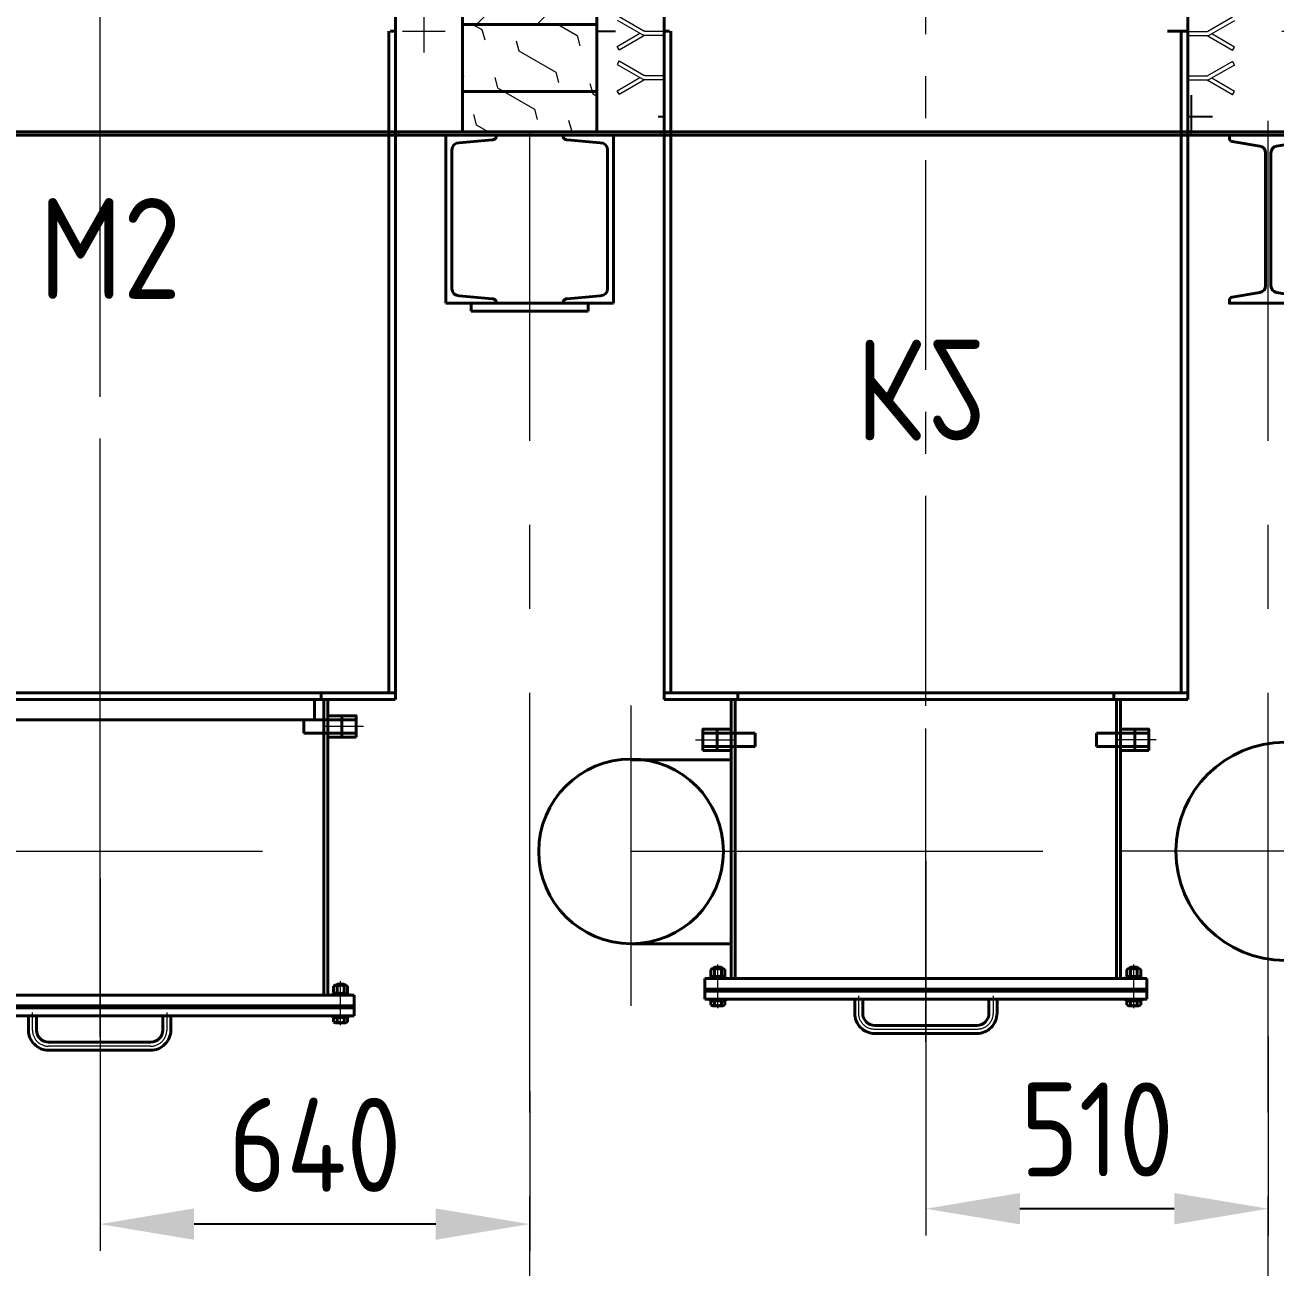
# Model space of a CAD drawing. Header units: millimetres. Extents: x 52110 to 400893, y -153728 to 31997.
# Drawn here: x 185493 to 187355, y -99250 to -97400 of the extents above; entities that cross this region are included whole.
import ezdxf

# ---------------------------------------------------------------- set-up
doc = ezdxf.new("R2010")
doc.units = ezdxf.units.MM
doc.header["$LTSCALE"] = 500
for name, pattern in [('CENTER', [2, 1.25, -0.25, 0.25, -0.25]), ('DASHED2', [0.375, 0.25, -0.125]), ('PHANTOM2', [1.25, 0.625, -0.125, 0.125, -0.125, 0.125, -0.125])]:
    doc.linetypes.add(name, pattern=pattern)
for name, color, linetype, lineweight in [('2D', 4, 'PHANTOM2', 20), ('BIAOZHU', 3, 'Continuous', 25), ('SHI', 7, 'Continuous', 40), ('WEN', 3, 'Continuous', 20), ('XU', 6, 'DASHED2', 20), ('ZHONG', 1, 'CENTER', 20)]:
    doc.layers.add(name, color=color, linetype=linetype, lineweight=lineweight)
doc.layers.add('HAN', color=9, linetype='Continuous')
doc.styles.add('GB', font='gbenor.shx', dxfattribs={"bigfont": 'gbcbig.shx'})
doc.dimstyles.new('ISO-25$0', dxfattribs={"dimscale": 40, "dimtxt": 3.5, "dimasz": 3.5, "dimexe": 1, "dimexo": 0.2, "dimgap": 1.2, "dimtad": 1, "dimtoh": 1, "dimdec": 1, "dimzin": 9, "dimdsep": 46, "dimtxsty": 'GB', "dimcen": 0, "dimclrd": 3, "dimclre": 3, "dimclrt": 256, "dimadec": 0, "dimazin": 2, "dimtfac": 1, "dimtdec": 1, "dimtix": 1, "dimtmove": 0, "dimatfit": 3, "dimldrblk": 'DOTSMALL', "dimfxl": 0, "dimlwd": -1, "dimlwe": 20, "dimarcsym": 0})

# ---------------------------------------------------------------- blocks, each defined once
blk = doc.blocks.new('dlz')
at = {"layer": 'SHI'}
blk.add_lwpolyline([(182777.2, 54420.7), (182777.2, 54425, 0.366629), (182773, 54429.9), (182731.5, 54436.8, -0.366629), (182723.2, 54446.7), (182723.2, 54644.7, -0.366629), (182731.5, 54654.6), (182773, 54661.5, 0.366629), (182777.2, 54666.5), (182777.2, 54670.7), (182661.2, 54670.7), (182661.2, 54666.5, 0.366629), (182665.3, 54661.5), (182706.8, 54654.6, -0.366629), (182715.2, 54644.7), (182715.2, 54446.7, -0.366629), (182706.8, 54436.8), (182665.3, 54429.9, 0.366629), (182661.2, 54425), (182661.2, 54420.7)], format="xyb", close=True, dxfattribs=at)
at = {"layer": 'ZHONG'}
blk.add_line((182719.2, 54714.5), (182719.2, 54399.2), dxfattribs=at)
blk = doc.blocks.new('A$C705B2E04')
at = {"layer": '2D', "ltscale": 0.5}
for p, q in [((1576.4, 238.8), (1576.4, 338.8)), ((1581.4, 318.8), (1581.4, 338.8)), ((1581.4, 238.8), (1581.4, 338.8)), ((1575.4, 333.8), (1581.4, 333.8)), ((1575.4, 333.8), (1581.4, 333.8)), ((1575.4, 333.8), (1581.4, 333.8)), ((1575.4, 333.8), (1581.4, 333.8)), ((1575.4, 333.8), (1581.4, 333.8)), ((1576.4, 333.8), (1581.4, 333.8)), ((1576.4, 333.8), (1581.4, 333.8)), ((1576.4, 333.8), (1581.4, 333.8))]:
    blk.add_line(p, q, dxfattribs=at)
at = {"layer": 'HAN'}
for p, q in [((310.1, 425.5), (311.9, 425.5)), ((310.1, 415.3), (311.9, 415.3))]:
    blk.add_line(p, q, dxfattribs=at)
at = {"layer": 'SHI'}
for p, q in [((735.4, 1219.4), (735.4, 339.4)), ((745.4, 1219.4), (745.4, 339.4)), ((264.4, 400.4), (264.4, 1158.4)), ((276.4, 400.4), (276.4, 1158.4)), ((279.4, 400.4), (279.4, 1158.4)), ((295.4, 400.4), (295.4, 1158.4)), ((705.4, 459.4), (705.4, 1099.4)), ((735.4, 1099.4), (735.4, 459.4)), ((705.4, 475.4), (685.4, 475.4)), ((685.4, 475.4), (685.4, 439.4)), ((705.4, 475.4), (705.4, 439.4)), ((735.4, 459.4), (705.4, 459.4)), ((735.4, 449.4), (745.4, 449.4)), ((254.4, 428.2), (255.9, 430.8)), ((255.9, 430.8), (261.9, 430.8)), ((261.9, 432.4), (264.4, 432.4)), ((261.9, 432.4), (261.9, 408.4)), ((261.9, 430.8), (261.9, 410)), ((735.4, 445.4), (295.4, 445.4)), ((735.4, 439.4), (295.4, 439.4)), ((297.9, 432.4), (295.4, 432.4)), ((297.9, 432.4), (297.9, 408.4)), ((297.9, 430.8), (297.9, 410)), ((297.9, 428.2), (299.4, 430.8)), ((308.6, 430.8), (299.4, 430.8)), ((310.1, 428.2), (308.6, 430.8)), ((685.4, 439.4), (685.4, 418.4)), ((705.4, 439.4), (705.4, 418.4)), ((254.4, 428.2), (254.4, 412.6)), ((254.4, 412.6), (255.9, 410)), ((255.9, 425.6), (261.9, 425.6)), ((255.9, 415.2), (261.9, 415.2)), ((255.9, 410), (261.9, 410)), ((297.9, 412.6), (297.9, 428.2)), ((297.9, 412.6), (299.4, 410)), ((308.6, 425.6), (299.4, 425.6)), ((308.6, 415.2), (299.4, 415.2)), ((308.6, 410), (299.4, 410)), ((310.1, 412.6), (308.6, 410)), ((310.1, 412.6), (310.1, 428.2)), ((310.1, 426.4), (311, 426.4)), ((310.1, 414.4), (311, 414.4)), ((311, 414.4), (311, 426.4)), ((311, 426.4), (311.9, 425.5)), ((311.9, 415.3), (311, 414.4)), ((311.9, 425.5), (311.9, 415.3)), ((685.4, 418.4), (685.4, 397.4)), ((705.4, 418.4), (705.4, 397.4)), ((261.9, 408.4), (264.4, 408.4)), ((295.4, 400.4), (264.4, 400.4)), ((297.9, 408.4), (295.4, 408.4)), ((735.4, 338.8), (1730.4, 338.8)), ((735.4, 338.8), (1730.4, 338.8)), ((735.4, 338.8), (1730.4, 338.8)), ((745.4, 348.8), (1730.4, 348.8)), ((1730.4, 338.8), (1730.4, 346.8)), ((1730.4, 338.8), (1730.4, 346.8)), ((1780.4, 338.8), (1730.4, 338.8))]:
    blk.add_line(p, q, dxfattribs=at)
for points in [[(264.4, 673.4), (243.4, 673.4, -0.414214), (213.4, 703.4), (213.4, 855.4, -0.414214), (243.4, 885.4), (264.4, 885.4)], [(264.4, 685.4), (243.4, 685.4, -0.414214), (225.4, 703.4), (225.4, 855.4, -0.414214), (243.4, 873.4), (264.4, 873.4)]]:
    blk.add_lwpolyline(points, format="xyb", dxfattribs=at)
for points in [[(679.4, 418.4), (711.4, 418.4), (711.4, 439.4), (679.4, 439.4)], [(679.4, 397.4), (711.4, 397.4), (711.4, 418.4), (679.4, 418.4)]]:
    blk.add_lwpolyline(points, close=True, dxfattribs=at)
blk.add_circle((509.5, 1313.8), 162.5, dxfattribs=at)
for centre, radius, start, end in [((259.4, 429.4), 5.17, 193.1408, 226.8592), ((264.1, 420.4), 9.75, 147.7958, 212.2042), ((259.4, 411.4), 5.17, 133.1408, 166.8592), ((302.9, 429.4), 5.17, 193.1408, 226.8592), ((307.6, 420.4), 9.75, 147.7958, 212.2042), ((302.9, 411.4), 5.17, 133.1408, 166.8592), ((305.1, 429.4), 5.17, 313.1408, 346.8592), ((300.3, 420.4), 9.75, 327.7958, 32.2042), ((305.1, 411.4), 5.17, 13.1408, 46.8592)]:
    blk.add_arc(centre, radius, start, end, dxfattribs=at)
at = {"layer": 'ZHONG'}
for p, q in [((509.5, 1071.9), (509.5, 1558.2)), ((509.4, 568.3), (509.4, 1314.4)), ((509.4, 536.9), (509.4, 1314.4)), ((509.4, 604), (509.4, 954.2)), ((233.3, 778.8), (2124.3, 778.8)), ((244.6, 778.8), (2124.3, 778.8)), ((249.3, 778.8), (2124.3, 778.8)), ((250.8, 420.4), (316.1, 420.4))]:
    blk.add_line(p, q, dxfattribs=at)
at = {"layer": 'ZHONG', "ltscale": 0.3}
blk.add_line((695.4, 386.3), (695.4, 443.3), dxfattribs=at)
at = {"layer": 'ZHONG'}
blk.add_lwpolyline([(269.4, 679.4), (243.4, 679.4, -0.414214), (219.4, 703.4), (219.4, 704.4), (219.4, 855.4, -0.414214), (243.4, 879.4), (269.4, 879.4)], format="xyb", dxfattribs=at)
at = {"layer": 'BIAOZHU', "style": 'GB'}
blk.add_text('M2', height=150, rotation=270, dxfattribs=at).set_placement((1332, 869.7))
blk = doc.blocks.new('A$C558843FA')
at = {"layer": 'WEN'}
h = blk.add_hatch(dxfattribs=at)
h.set_pattern_fill('CROSS', color=256, scale=20, style=0)
h.paths.add_polyline_path([(105, 418.7), (70, 418.7), (70, 468.7), (70, 617.7), (-30, 617.7), (-30, 53.7), (105, 53.7), (105, 133.7), (120, 133.7, 1.008496), (119.5, 193.7), (105, 193.7), (105, 203.7)])
h.paths.add_polyline_path([(915, 418.7), (915, 53.7), (1050, 53.7), (1050, 617.7), (950, 617.7), (950, 418.7)])
at = {"layer": 'ZHONG', "ltscale": 0.5}
blk.add_line((510, 1888), (510, 0), dxfattribs=at)
at = {"layer": 'WEN', "xscale": -1, "rotation": 90}
blk.add_blockref('A$C705B2E04', (1288.8, 2199.1), dxfattribs=at)
blk = doc.blocks.new('*D105')
at = {"layer": 'BIAOZHU', "color": 3, "linetype": 'ByBlock', "lineweight": 20}
for p, q in [((186834.5, -98644.7), (186834.5, -99201.9)), ((187344.5, -98905.5), (187344.5, -99201.9))]:
    blk.add_line(p, q, dxfattribs=at)
at = {"layer": 'BIAOZHU', "color": 3, "linetype": 'ByBlock'}
blk.add_line((187204.5, -99161.9), (186974.5, -99161.9), dxfattribs=at)
at = {"layer": 'BIAOZHU', "color": 3}
for points in [[(186974.5, -99138.5), (186974.5, -99185.2), (186834.5, -99161.9)], [(187204.5, -99138.5), (187204.5, -99185.2), (187344.5, -99161.9)]]:
    blk.add_solid(points, dxfattribs=at)
at = {"layer": 'Defpoints', "color": 0}
for p in [(186834.5, -98636.7), (187344.5, -98897.5), (186834.5, -99161.9)]:
    blk.add_point(p, dxfattribs=at)
at = {"layer": 'BIAOZHU', "insert": (187089.5, -99043.9), "char_height": 140, "attachment_point": 5, "style": 'GB'}
blk.add_mtext('510', dxfattribs=at)
blk = doc.blocks.new('_DotSmall')
at = {"color": 0, "linetype": 'ByBlock', "const_width": 0.5}
blk.add_lwpolyline([(-0.0625, 0, 1), (0.0625, 0, 1)], format="xyb", close=True, dxfattribs=at)
blk = doc.blocks.new('A$C306F2430')
at = {"layer": 'BIAOZHU'}
h = blk.add_hatch(dxfattribs=at)
h.set_pattern_fill('CROSS', color=256, scale=20, style=0)
h.paths.add_polyline_path([(271.5, 418.7), (236.5, 418.7), (236.5, 468.7), (208.1, 468.7, 0.131652), (206.6, 468.3), (169.5, 446.9), (166.5, 452.1), (200.5, 471.7), (166.5, 491.3), (169.5, 496.5), (207.3, 474.7), (236.5, 474.7), (236.5, 534.7), (208.1, 534.7, 0.131652), (206.6, 534.3), (169.5, 512.9), (166.5, 518.1), (200.5, 537.7), (166.5, 557.3), (169.5, 562.5), (207.3, 540.7), (236.5, 540.7), (236.5, 618.7), (137.2, 618.7), (137.2, 53.7), (271.5, 53.7), (271.5, 133.7), (286.5, 133.7, 1.008496), (286, 193.7), (271.5, 193.7)])
edge = h.paths.add_edge_path()
edge.add_line((981.5, 418.7), (981.5, 53.7))
edge.add_line((981.5, 53.7), (1116.5, 53.7))
edge.add_line((1116.5, 53.7), (1116.5, 618.7))
edge.add_line((1116.5, 618.7), (1016.5, 618.7))
edge.add_line((1016.5, 618.7), (1016.5, 541.5))
edge.add_line((1016.5, 541.5), (1045.4, 541.6))
edge.add_line((1045.4, 541.6), (1083.2, 563.5))
edge.add_line((1083.2, 563.5), (1086.2, 558.3))
edge.add_line((1086.2, 558.3), (1052.2, 538.6))
edge.add_line((1052.2, 538.6), (1086.2, 519.1))
edge.add_line((1086.2, 519.1), (1083.3, 513.9))
edge.add_line((1083.3, 513.9), (1046.1, 535.2))
edge.add_arc((1044.6, 532.6), 3, 60.1247, 90.1247)
edge.add_line((1044.6, 535.6), (1016.5, 535.5))
edge.add_line((1016.5, 535.5), (1016.5, 475.5))
edge.add_line((1016.5, 475.5), (1045.6, 475.6))
edge.add_line((1045.6, 475.6), (1083.3, 497.5))
edge.add_line((1083.3, 497.5), (1086.3, 492.3))
edge.add_line((1086.3, 492.3), (1052.4, 472.6))
edge.add_line((1052.4, 472.6), (1086.4, 453.1))
edge.add_line((1086.4, 453.1), (1083.4, 447.9))
edge.add_line((1083.4, 447.9), (1046.3, 469.2))
edge.add_arc((1044.8, 466.6), 3, 60.1247, 90.1247)
edge.add_line((1044.8, 469.6), (1016.5, 469.5))
edge.add_line((1016.5, 469.5), (1016.5, 418.7))
edge.add_line((1016.5, 418.7), (981.5, 418.7))
at = {"layer": '2D', "ltscale": 0.5}
for p, q in [((137.2, 618.7), (236.5, 618.7)), ((231.5, 623.7), (236.5, 623.7)), ((231.5, 623.7), (231.5, 618.7)), ((231.5, 623.7), (231.5, 618.7)), ((231.5, 623.7), (231.5, 618.7)), ((1116.5, 618.7), (1016.5, 618.7)), ((1021.5, 623.7), (1021.5, 618.7)), ((1021.5, 623.7), (1021.5, 618.7)), ((1021.5, 623.7), (1021.5, 618.7)), ((1021.5, 623.7), (1021.5, 618.7)), ((1021.5, 623.7), (1021.5, 618.7))]:
    blk.add_line(p, q, dxfattribs=at)
at = {"layer": 'BIAOZHU'}
blk.add_line((1016.5, 623.7), (1021.5, 623.7), dxfattribs=at)
at = {"layer": 'HAN'}
for p, q in [((311.6, 1864), (311.6, 1862.2)), ((321.8, 1864), (321.8, 1862.2)), ((931.1, 1864), (931.1, 1862.2)), ((941.3, 1864), (941.3, 1862.2))]:
    blk.add_line(p, q, dxfattribs=at)
at = {"layer": 'SHI'}
for p, q in [((309, 1919.7), (306.4, 1918.2)), ((306.4, 1918.2), (306.4, 1912.2)), ((324.5, 1919.7), (309, 1919.7)), ((311.6, 1918.2), (311.6, 1912.2)), ((321.9, 1918.2), (321.9, 1912.2)), ((324.5, 1919.7), (327.1, 1918.2)), ((327.1, 1918.2), (327.1, 1912.2)), ((928.5, 1919.7), (925.9, 1918.2)), ((925.9, 1918.2), (925.9, 1912.2)), ((928.5, 1919.7), (944, 1919.7)), ((931.1, 1918.2), (931.1, 1912.2)), ((941.4, 1918.2), (941.4, 1912.2)), ((944, 1919.7), (946.6, 1918.2)), ((946.6, 1918.2), (946.6, 1912.2)), ((955.5, 1909.7), (297.5, 1909.7)), ((297.5, 1878.7), (297.5, 1909.7)), ((304.7, 1912.2), (304.7, 1909.7)), ((328.7, 1912.2), (304.7, 1912.2)), ((327.1, 1912.2), (306.4, 1912.2)), ((328.7, 1912.2), (328.7, 1909.7)), ((924.2, 1912.2), (924.2, 1909.7)), ((924.2, 1912.2), (948.2, 1912.2)), ((925.9, 1912.2), (946.6, 1912.2)), ((948.2, 1912.2), (948.2, 1909.7)), ((955.5, 1878.7), (955.5, 1909.7)), ((955.5, 1897.7), (297.5, 1897.7)), ((955.5, 1894.7), (297.5, 1894.7)), ((955.5, 1878.7), (297.5, 1878.7)), ((304.7, 1876.2), (304.7, 1878.7)), ((328.7, 1876.2), (304.7, 1876.2)), ((327.1, 1876.2), (306.4, 1876.2)), ((309, 1876.2), (306.4, 1874.7)), ((306.4, 1865.5), (306.4, 1874.7)), ((309, 1864), (306.4, 1865.5)), ((309, 1876.2), (324.5, 1876.2)), ((309, 1864), (324.5, 1864)), ((310.7, 1864), (310.7, 1863.1)), ((310.7, 1863.1), (322.7, 1863.1)), ((311.6, 1862.2), (310.7, 1863.1)), ((311.6, 1865.5), (311.6, 1874.7)), ((321.8, 1862.2), (311.6, 1862.2)), ((322.7, 1863.1), (321.8, 1862.2)), ((321.9, 1865.5), (321.9, 1874.7)), ((322.7, 1864), (322.7, 1863.1)), ((324.5, 1876.2), (327.1, 1874.7)), ((324.5, 1864), (327.1, 1865.5)), ((327.1, 1865.5), (327.1, 1874.7)), ((328.7, 1876.2), (328.7, 1878.7)), ((336.5, 1689.7), (336.5, 1878.7)), ((342.5, 1689.7), (342.5, 1878.7)), ((910.5, 1463.7), (910.5, 1878.7)), ((916.5, 1463.7), (916.5, 1878.7)), ((924.2, 1876.2), (924.2, 1878.7)), ((924.2, 1876.2), (948.2, 1876.2)), ((925.9, 1876.2), (946.6, 1876.2)), ((928.5, 1876.2), (925.9, 1874.7)), ((925.9, 1865.5), (925.9, 1874.7)), ((928.5, 1864), (925.9, 1865.5)), ((944, 1876.2), (928.5, 1876.2)), ((944, 1864), (928.5, 1864)), ((930.2, 1864), (930.2, 1863.1)), ((942.2, 1863.1), (930.2, 1863.1)), ((930.2, 1863.1), (931.1, 1862.2)), ((931.1, 1865.5), (931.1, 1874.7)), ((931.1, 1862.2), (941.3, 1862.2)), ((941.3, 1862.2), (942.2, 1863.1)), ((941.4, 1865.5), (941.4, 1874.7)), ((942.2, 1864), (942.2, 1863.1)), ((944, 1876.2), (946.6, 1874.7)), ((944, 1864), (946.6, 1865.5)), ((946.6, 1865.5), (946.6, 1874.7)), ((948.2, 1876.2), (948.2, 1878.7)), ((187.5, 1827.2), (336.5, 1827.2)), ((336.5, 1463.7), (336.5, 1689.7)), ((342.5, 1463.7), (342.5, 1689.7)), ((336.5, 1553.2), (187.5, 1553.2)), ((315.5, 1533.7), (294.5, 1533.7)), ((336.5, 1533.7), (315.5, 1533.7)), ((372.5, 1533.7), (336.5, 1533.7)), ((372.5, 1513.7), (372.5, 1533.7)), ((880.5, 1513.7), (880.5, 1533.7)), ((880.5, 1533.7), (916.5, 1533.7)), ((916.5, 1533.7), (937.5, 1533.7)), ((937.5, 1533.7), (958.5, 1533.7)), ((315.5, 1513.7), (294.5, 1513.7)), ((336.5, 1513.7), (315.5, 1513.7)), ((372.5, 1513.7), (336.5, 1513.7)), ((880.5, 1513.7), (916.5, 1513.7)), ((916.5, 1513.7), (937.5, 1513.7)), ((937.5, 1513.7), (958.5, 1513.7)), ((236.5, 1463.7), (236.5, 468.7)), ((236.5, 1463.7), (1016.5, 1463.7)), ((236.5, 1463.7), (236.5, 468.7)), ((236.5, 1453.7), (1016.5, 1453.7)), ((246.5, 1453.7), (246.5, 468.7)), ((346.5, 1463.7), (346.5, 1453.7)), ((906.5, 1463.7), (906.5, 1453.7)), ((1006.5, 1453.7), (1006.5, 468.7)), ((1016.5, 1463.7), (1016.5, 468.7)), ((1016.5, 1463.7), (1016.5, 468.7)), ((1016.5, 1463.7), (1016.5, 468.7)), ((236.5, 468.7), (244.5, 468.7)), ((236.5, 468.7), (236.5, 418.7)), ((986.5, 468.7), (1016.5, 468.7)), ((986.5, 468.7), (1016.5, 468.7)), ((986.5, 468.7), (1016.5, 468.7)), ((986.5, 468.7), (1016.5, 468.7)), ((1016.5, 468.7), (986.5, 468.7)), ((986.5, 468.7), (1016.5, 468.7)), ((986.5, 468.7), (1016.5, 468.7)), ((1016.5, 468.7), (986.5, 468.7)), ((1016.5, 468.7), (1008.5, 468.7)), ((1016.5, 468.7), (1008.5, 468.7)), ((1016.5, 418.7), (1016.5, 468.7))]:
    blk.add_line(p, q, dxfattribs=at)
for points in [[(732.5, 1909.7), (732.5, 1930.7, 0.414214), (702.5, 1960.7), (550.5, 1960.7, 0.414214), (520.5, 1930.7), (520.5, 1909.7)], [(720.5, 1909.7), (720.5, 1930.7, 0.414214), (702.5, 1948.7), (550.5, 1948.7, 0.414214), (532.5, 1930.7), (532.5, 1909.7)]]:
    blk.add_lwpolyline(points, format="xyb", dxfattribs=at)
for points in [[(294.5, 1539.7), (294.5, 1507.7), (315.5, 1507.7), (315.5, 1539.7)], [(315.5, 1539.7), (315.5, 1507.7), (336.5, 1507.7), (336.5, 1539.7)], [(937.5, 1539.7), (937.5, 1507.7), (916.5, 1507.7), (916.5, 1539.7)], [(958.5, 1539.7), (958.5, 1507.7), (937.5, 1507.7), (937.5, 1539.7)]]:
    blk.add_lwpolyline(points, close=True, dxfattribs=at)
blk.add_circle((187.5, 1689.7), 137.5, dxfattribs=at)
for centre, radius, start, end in [((307.8, 1914.6), 5.17, 43.1408, 76.8592), ((316.7, 1909.9), 9.75, 57.7958, 122.2042), ((325.7, 1914.6), 5.17, 103.1408, 136.8592), ((927.3, 1914.6), 5.17, 43.1408, 76.8592), ((936.2, 1909.9), 9.75, 57.7958, 122.2042), ((945.2, 1914.6), 5.17, 103.1408, 136.8592), ((307.8, 1871.1), 5.17, 43.1408, 76.8592), ((307.8, 1869), 5.17, 283.1408, 316.8592), ((316.7, 1866.4), 9.75, 57.7958, 122.2042), ((316.7, 1873.7), 9.75, 237.7958, 302.2042), ((325.7, 1871.1), 5.17, 103.1408, 136.8592), ((325.7, 1869), 5.17, 223.1408, 256.8592), ((927.3, 1871.1), 5.17, 43.1408, 76.8592), ((927.3, 1869), 5.17, 283.1408, 316.8592), ((936.2, 1866.4), 9.75, 57.7958, 122.2042), ((936.2, 1873.7), 9.75, 237.7958, 302.2042), ((945.2, 1871.1), 5.17, 103.1408, 136.8592), ((945.2, 1869), 5.17, 223.1408, 256.8592)]:
    blk.add_arc(centre, radius, start, end, dxfattribs=at)
at = {"layer": 'XU'}
for p, q in [((169.5, 562.5), (166.5, 557.3)), ((169.5, 562.5), (207.3, 540.7)), ((1083.2, 563.5), (1045.4, 541.6)), ((1083.2, 563.5), (1086.2, 558.3)), ((166.5, 557.3), (200.5, 537.7)), ((166.5, 518.1), (205, 540.3)), ((206.5, 540.7), (236.5, 540.7)), ((1046.2, 541.6), (1016.2, 541.5)), ((1086.2, 519.1), (1047.7, 541.2)), ((1086.2, 558.3), (1052.2, 538.6)), ((169.5, 512.9), (206.6, 534.3)), ((208.1, 534.7), (236.5, 534.7)), ((1044.6, 535.6), (1016.2, 535.5)), ((1083.3, 513.9), (1046.1, 535.2)), ((169.5, 512.9), (166.5, 518.1)), ((1083.3, 513.9), (1086.2, 519.1)), ((169.5, 496.5), (166.5, 491.3)), ((166.5, 491.3), (200.5, 471.7)), ((169.5, 496.5), (207.3, 474.7)), ((1083.3, 497.5), (1045.6, 475.6)), ((1086.3, 492.3), (1052.4, 472.6)), ((1083.3, 497.5), (1086.3, 492.3)), ((166.5, 452.1), (205, 474.3)), ((169.5, 446.9), (206.6, 468.3)), ((206.5, 474.7), (236.5, 474.7)), ((208.1, 468.7), (236.5, 468.7)), ((1046.4, 475.6), (1016.4, 475.5)), ((1044.8, 469.6), (1016.4, 469.5)), ((1083.4, 447.9), (1046.3, 469.2)), ((1086.4, 453.1), (1047.9, 475.2))]:
    blk.add_line(p, q, dxfattribs=at)
for centre, start, end in [((206.5, 537.7), 90, 120), ((1046.2, 538.6), 60.1247, 90.1247), ((208.1, 531.7), 90, 120), ((1044.6, 532.6), 60.1247, 90.1247), ((206.5, 471.7), 90, 120), ((208.1, 465.7), 90, 120), ((1044.8, 466.6), 60.1247, 90.1247), ((1046.4, 472.6), 60.1247, 90.1247)]:
    blk.add_arc(centre, 3, start, end, dxfattribs=at)
at = {"layer": 'ZHONG', "ltscale": 0.5}
blk.add_line((626.5, 1973), (626.5, 0), dxfattribs=at)
at = {"layer": 'ZHONG'}
for p, q in [((187.5, 1919.7), (187.5, 1506.9)), ((316.7, 1923.3), (316.7, 1857.9)), ((626.5, 1919.7), (626.5, 1506.9)), ((936.2, 1923.3), (936.2, 1857.9)), ((187.5, 1903.7), (187.5, 1472.7)), ((800.9, 1689.7), (186.5, 1689.7))]:
    blk.add_line(p, q, dxfattribs=at)
at = {"layer": 'ZHONG', "ltscale": 0.3}
for p, q in [((283.4, 1523.7), (340.5, 1523.7)), ((969.6, 1523.7), (912.5, 1523.7))]:
    blk.add_line(p, q, dxfattribs=at)
at = {"layer": 'ZHONG'}
blk.add_lwpolyline([(726.5, 1904.7), (726.5, 1930.7, 0.414214), (702.5, 1954.7), (701.5, 1954.7), (550.5, 1954.7, 0.414214), (526.5, 1930.7), (526.5, 1904.7)], format="xyb", dxfattribs=at)
at = {"layer": 'BIAOZHU', "style": 'GB'}
blk.add_text('K2', height=150, dxfattribs=at).set_placement((522.9, 927.7))
blk = doc.blocks.new('*D265')
at = {"layer": 'BIAOZHU', "color": 3, "linetype": 'ByBlock', "lineweight": 20}
for p, q in [((185604.5, -98670), (185604.5, -99224.8)), ((186244.5, -98987), (186244.5, -99224.8))]:
    blk.add_line(p, q, dxfattribs=at)
at = {"layer": 'BIAOZHU', "color": 3, "linetype": 'ByBlock'}
blk.add_line((186104.5, -99184.8), (185744.5, -99184.8), dxfattribs=at)
at = {"layer": 'BIAOZHU', "color": 3}
for points in [[(185744.5, -99161.5), (185744.5, -99208.1), (185604.5, -99184.8)], [(186104.5, -99161.5), (186104.5, -99208.1), (186244.5, -99184.8)]]:
    blk.add_solid(points, dxfattribs=at)
at = {"layer": 'Defpoints', "color": 0}
for p in [(185604.5, -98662), (186244.5, -98979), (185604.5, -99184.8)]:
    blk.add_point(p, dxfattribs=at)
at = {"layer": 'BIAOZHU', "insert": (185924.5, -99066.8), "char_height": 140, "attachment_point": 5, "style": 'GB'}
blk.add_mtext('640', dxfattribs=at)
blk = doc.blocks.new('*D291')
at = {"layer": 'Defpoints', "color": 0}
for p in [(189124.5, -97117), (169044.5, -97252.1), (169044.5, -101005.3)]:
    blk.add_point(p, dxfattribs=at)
at = {"layer": 'WEN', "color": 3, "linetype": 'ByBlock', "lineweight": 20}
for p, q in [((189124.5, -97125), (189124.5, -101045.3)), ((169044.5, -97260.1), (169044.5, -101045.3))]:
    blk.add_line(p, q, dxfattribs=at)
at = {"layer": 'WEN', "color": 3, "linetype": 'ByBlock'}
blk.add_line((188984.5, -101005.3), (169184.5, -101005.3), dxfattribs=at)
at = {"layer": 'WEN', "color": 3}
for points in [[(169184.5, -100981.9), (169184.5, -101028.6), (169044.5, -101005.3)], [(188984.5, -100981.9), (188984.5, -101028.6), (189124.5, -101005.3)]]:
    blk.add_solid(points, dxfattribs=at)
at = {"layer": 'WEN', "insert": (179084.5, -100880.3), "char_height": 140, "attachment_point": 5, "style": 'GB'}
blk.add_mtext('20080(加热炉有效长度）', dxfattribs=at)
blk = doc.blocks.new('A$C597D378B')
at = {"layer": 'WEN'}
h = blk.add_hatch(dxfattribs=at)
h.set_pattern_fill('FLEX', color=256, scale=10, angle=30, style=0)
h.set_pattern_definition([(30, (-174644.506, -16397.66), (-31.75, 54.992613), [63.5, -63.5]), (75, (-174589.513, -16365.91), (-31.750014, 54.992637), [15.875, -58.0526, 15.875, -89.8026])])
h.paths.add_polyline_path([(200, 505), (200, 565), (0, 565), (0, 505)])
h.paths.add_polyline_path([(0, 505), (0, 405), (200, 405), (200, 505)])
h = blk.add_hatch(dxfattribs=at)
h.set_pattern_fill('ANSI33', color=256, scale=20, angle=90, style=0)
h.set_pattern_definition([(135, (-174644.5, -16397.66), (-89.80256, -89.80256), []), (135, (-174644.5, -16307.86), (-89.80256, -89.80256), [63.5, -31.75])])
h.paths.add_polyline_path([(0, 405), (0, 291), (200, 291), (200, 405)])
h = blk.add_hatch(dxfattribs=at)
h.set_pattern_fill('CROSS', color=256, scale=20, style=0)
h.set_pattern_definition([(0, (-174644.5, -16397.66), (127, 127), [63.5, -190.5]), (90, (-174612.76, -16429.41), (-127, 127), [63.5, -190.5])])
h.paths.add_polyline_path([(0, 0), (200, 0), (200, 291), (0, 291)])
at = {"layer": 'SHI'}
for p, q in [((0, 565), (0, 291)), ((200, 565), (200, 291)), ((0, 505), (200, 505)), ((0, 405), (200, 405)), ((0, 291), (200, 291))]:
    blk.add_line(p, q, dxfattribs=at)
at = {"layer": 'WEN'}
blk.add_line((0, 565), (200, 565), dxfattribs=at)
blk = doc.blocks.new('A$C27A2078D')
at = {"layer": 'SHI'}
for p, q in [((194.3, 268), (19.7, 268)), ((194.3, 268), (19.7, 268)), ((19.7, 256), (19.7, 268)), ((19.7, 256), (19.7, 268)), ((194.3, 256), (194.3, 268)), ((194.3, 256), (194.3, 268)), ((232, 256), (-18, 256)), ((232, 256), (-18, 256)), ((-18, 6), (-18, 256)), ((-18, 6), (-18, 256)), ((2, 245), (51.3, 249.3)), ((2, 245), (51.3, 249.3)), ((212, 245), (162.7, 249.3)), ((212, 245), (162.7, 249.3)), ((232, 6), (232, 256)), ((232, 6), (232, 256)), ((-9, 28), (-9, 234)), ((223, 28), (223, 234)), ((223, 28), (223, 234)), ((232, 6), (-18, 6)), ((-18, 6), (57, 6)), ((-18, 6), (57, 6)), ((2, 17), (51.3, 12.7)), ((2, 17), (51.3, 12.7)), ((232, 6), (157, 6)), ((232, 6), (157, 6)), ((212, 17), (162.7, 12.7)), ((212, 17), (162.7, 12.7))]:
    blk.add_line(p, q, dxfattribs=at)
for centre, radius, start, end in [((2, 234), 11, 90, 180), ((2, 234), 11, 90, 180), ((51.6, 254.8), 5.5, 266.6669, 12.5499), ((51.6, 254.8), 5.5, 266.6669, 12.5499), ((162.4, 254.8), 5.5, 167.4501, 273.3331), ((162.4, 254.8), 5.5, 167.4501, 273.3331), ((212, 234), 11, 0, 90), ((212, 234), 11, 0, 90), ((2, 28), 11, 180, 270), ((2, 28), 11, 180, 270), ((212, 28), 11, 270, 0), ((212, 28), 11, 270, 0), ((51.6, 7.2), 5.5, 347.4501, 93.3331), ((51.6, 7.2), 5.5, 347.4501, 93.3331), ((162.4, 7.2), 5.5, 86.6669, 192.5499), ((162.4, 7.2), 5.5, 86.6669, 192.5499)]:
    blk.add_arc(centre, radius, start, end, dxfattribs=at)
at = {"layer": 'ZHONG'}
blk.add_line((107, 341.9), (107, 0), dxfattribs=at)

msp = doc.modelspace()

# ---------------------------------------------------------------- linework, layer by layer
at = {"layer": 'SHI'}
for p, q in [((168393.50201, -97563.92308), (189884.50201, -97563.92308)), ((168399.50201, -97558.92308), (189879.50201, -97558.92308))]:
    msp.add_line(p, q, dxfattribs=at)
at = {"layer": 'ZHONG'}
for p, q in [((186244.50201, -100018.86431), (186244.50201, -97563.92308)), ((187344.50201, -100018.86431), (187344.50201, -97563.92308))]:
    msp.add_line(p, q, dxfattribs=at)

# ---------------------------------------------------------------- block references
at = {"layer": 'BIAOZHU', "xscale": -1, "rotation": 180}
for p in [(185094.50535, -96940.23677), (187394.50535, -96940.23677)]:
    msp.add_blockref('A$C558843FA', p, dxfattribs=at)
at = {"layer": 'SHI', "xscale": -1, "rotation": 180}
msp.add_blockref('dlz', (4625.33681, -43143.20809), dxfattribs=at)
at = {"layer": 'WEN', "xscale": -1, "rotation": 180}
for name, p in [('A$C306F2430', (186208.00549, -96940.23678)), ('A$C597D378B', (186144.5022, -96993.92302))]:
    msp.add_blockref(name, p, dxfattribs=at)
at = {"layer": 'ZHONG', "color": 1, "xscale": -1, "rotation": 180}
msp.add_blockref('A$C27A2078D', (186137.50203, -97557.92312), dxfattribs=at)

# ---------------------------------------------------------------- dimensions: what is measured, and where the dimension line sits
at = {"layer": 'BIAOZHU'}
for base, p1, p2, picture, middle in [((186834.50541, -99161.86963), (187344.50201, -98897.54365), (186834.50541, -98636.6524), '*D105', (187089.50371, -99043.86963)), ((185604.50541, -99184.79784), (186244.50201, -98979.01959), (185604.50541, -98662.04158), '*D265', (185924.50371, -99066.79784))]:
    dim = msp.add_linear_dim(base=base, p1=p1, p2=p2, dimstyle='ISO-25$0', override={"dimtmove": 1, "dimatfit": 0, "dimfxl": 1.25}, dxfattribs=at)
    dim.commit()
    dim.dimension.update_dxf_attribs({"geometry": picture, "text_midpoint": middle})
at = {"layer": 'WEN'}
dim = msp.add_linear_dim(base=(169044.50201, -101005.27803), p1=(189124.50201, -97117.03339), p2=(169044.50201, -97252.13012), text='<>(加热炉有效长度）', dimstyle='ISO-25$0', override={"dimatfit": 0, "dimfxl": 1.8}, dxfattribs=at)
dim.commit()
dim.dimension.update_dxf_attribs({"geometry": '*D291', "text_midpoint": (179084.50201, -100880.32951)})

doc.saveas('drawing.dxf')
